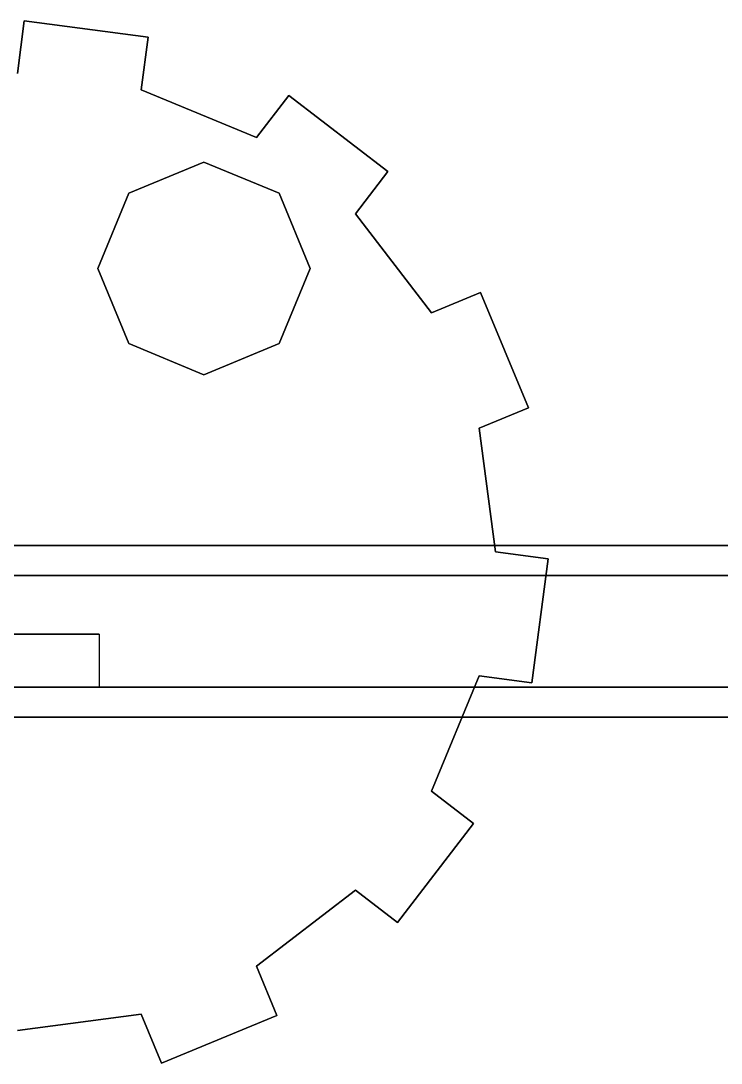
# Model space of a CAD drawing. Header units: metres. Extents: x -3.92 to 3.88, y 1068.45 to 1071.66.
# Drawn here: x 1.393 to 2.217, y 1070.435 to 1071.661 of the extents above; entities that cross this region are included whole.
import ezdxf

# ---------------------------------------------------------------- set-up
doc = ezdxf.new("R2010")
doc.units = ezdxf.units.M

msp = doc.modelspace()

# ---------------------------------------------------------------- linework, layer by layer
at = {"layer": 'Tank'}
for points, invisible_edges in [([(1.3888, 1070.474, 19.7883), (1.3888, 1071.599, 19.7883), (1.3969, 1071.661, 19.7883)], 13), ([(1.3888, 1070.474, 19.7883), (1.3969, 1071.661, 19.7883), (1.5344, 1070.4932, 19.7883)], 3), ([(1.3969, 1071.661, 21.7883), (1.3888, 1071.599, 19.7883), (1.3888, 1071.599, 21.7883)], 1), ([(1.3888, 1071.599, 19.7883), (1.3969, 1071.661, 21.7883), (1.3969, 1071.661, 19.7883)], 1), ([(1.3888, 1071.599, 21.7883), (1.5344, 1070.4932, 21.7883), (1.3969, 1071.661, 21.7883)], 3), ([(1.5425, 1071.6418, 19.7883), (1.5344, 1071.5798, 19.7883), (1.3969, 1071.661, 19.7883)], 2), ([(1.5344, 1070.4932, 19.7883), (1.3969, 1071.661, 19.7883), (1.5344, 1071.5798, 19.7883)], 15), ([(1.3969, 1071.661, 21.7883), (1.5344, 1070.4932, 21.7883), (1.5344, 1071.5798, 21.7883)], 15), ([(1.5425, 1071.6418, 21.7883), (1.3969, 1071.661, 21.7883), (1.5344, 1071.5798, 21.7883)], 2), ([(1.3969, 1071.661, 21.7883), (1.5425, 1071.6418, 19.7883), (1.3969, 1071.661, 19.7883)], 1), ([(1.5425, 1071.6418, 19.7883), (1.3969, 1071.661, 21.7883), (1.5425, 1071.6418, 21.7883)], 1), ([(1.5425, 1071.6418, 19.7883), (1.5344, 1071.5798, 21.7883), (1.5344, 1071.5798, 19.7883)], 1), ([(1.5344, 1071.5798, 21.7883), (1.5425, 1071.6418, 19.7883), (1.5425, 1071.6418, 21.7883)], 1), ([(1.3888, 1071.599, 21.7883), (1.3888, 1070.474, 21.7883), (1.5344, 1070.4932, 21.7883)], 13), ([(1.5344, 1070.4932, 19.7883), (1.5344, 1071.5798, 19.7883), (1.67, 1071.5236, 19.7883)], 13), ([(1.5344, 1071.5798, 21.7883), (1.67, 1071.5236, 19.7883), (1.5344, 1071.5798, 19.7883)], 1), ([(1.67, 1071.5236, 19.7883), (1.5344, 1071.5798, 21.7883), (1.67, 1071.5236, 21.7883)], 1), ([(1.5344, 1071.5798, 21.7883), (1.5344, 1070.4932, 21.7883), (1.67, 1071.5236, 21.7883)], 3), ([(1.7081, 1071.5732, 19.7883), (1.67, 1070.5494, 19.7883), (1.67, 1071.5236, 19.7883)], 3), ([(1.67, 1070.5494, 19.7883), (1.7081, 1071.5732, 19.7883), (1.7865, 1070.6387, 19.7883)], 3), ([(1.7081, 1071.5732, 21.7883), (1.67, 1071.5236, 19.7883), (1.67, 1071.5236, 21.7883)], 1), ([(1.67, 1071.5236, 19.7883), (1.7081, 1071.5732, 21.7883), (1.7081, 1071.5732, 19.7883)], 1), ([(1.67, 1071.5236, 21.7883), (1.7865, 1070.6387, 21.7883), (1.7081, 1071.5732, 21.7883)], 3), ([(1.8246, 1071.4838, 19.7883), (1.7865, 1071.4342, 19.7883), (1.7081, 1071.5732, 19.7883)], 2), ([(1.7865, 1070.6387, 19.7883), (1.7081, 1071.5732, 19.7883), (1.7865, 1071.4342, 19.7883)], 15), ([(1.7081, 1071.5732, 21.7883), (1.8246, 1071.4838, 19.7883), (1.7081, 1071.5732, 19.7883)], 1), ([(1.8246, 1071.4838, 19.7883), (1.7081, 1071.5732, 21.7883), (1.8246, 1071.4838, 21.7883)], 1), ([(1.7081, 1071.5732, 21.7883), (1.7865, 1070.6387, 21.7883), (1.7865, 1071.4342, 21.7883)], 15), ([(1.7081, 1071.5732, 21.7883), (1.7865, 1071.4342, 21.7883), (1.8246, 1071.4838, 21.7883)], 1), ([(1.5344, 1070.4932, 19.7883), (1.67, 1071.5236, 19.7883), (1.5583, 1070.4354, 19.7883)], 3), ([(1.67, 1071.5236, 21.7883), (1.5344, 1070.4932, 21.7883), (1.5583, 1070.4354, 21.7883)], 13), ([(1.5583, 1070.4354, 19.7883), (1.67, 1071.5236, 19.7883), (1.67, 1070.5494, 19.7883)], 15), ([(1.67, 1071.5236, 21.7883), (1.5583, 1070.4354, 21.7883), (1.67, 1070.5494, 21.7883)], 15), ([(1.67, 1071.5236, 21.7883), (1.67, 1070.5494, 21.7883), (1.7865, 1070.6387, 21.7883)], 13), ([(1.8246, 1071.4838, 19.7883), (1.7865, 1071.4342, 21.7883), (1.7865, 1071.4342, 19.7883)], 1), ([(1.7865, 1071.4342, 21.7883), (1.8246, 1071.4838, 19.7883), (1.8246, 1071.4838, 21.7883)], 1), ([(1.7865, 1070.6387, 19.7883), (1.7865, 1071.4342, 19.7883), (1.8759, 1071.3177, 19.7883)], 13), ([(1.7865, 1071.4342, 19.7883), (1.8759, 1071.3177, 21.7883), (1.8759, 1071.3177, 19.7883)], 1), ([(1.8759, 1071.3177, 21.7883), (1.7865, 1071.4342, 19.7883), (1.7865, 1071.4342, 21.7883)], 1), ([(1.8361, 1070.6007, 21.7883), (1.7865, 1071.4342, 21.7883), (1.7865, 1070.6387, 21.7883)], 3), ([(1.7865, 1071.4342, 21.7883), (1.8361, 1070.6007, 21.7883), (1.8759, 1071.3177, 21.7883)], 3), ([(1.9337, 1071.3417, 19.7883), (1.8759, 1070.7552, 19.7883), (1.8759, 1071.3177, 19.7883)], 3), ([(1.8759, 1070.7552, 19.7883), (1.9337, 1071.3417, 19.7883), (1.9321, 1071.1821, 19.7883)], 15), ([(1.8759, 1071.3177, 21.7883), (1.9337, 1071.3417, 19.7883), (1.8759, 1071.3177, 19.7883)], 1), ([(1.9337, 1071.3417, 19.7883), (1.8759, 1071.3177, 21.7883), (1.9337, 1071.3417, 21.7883)], 1), ([(1.8759, 1071.3177, 21.7883), (1.9321, 1071.1821, 21.7883), (1.9337, 1071.3417, 21.7883)], 3), ([(1.9321, 1071.1821, 19.7883), (1.9337, 1071.3417, 19.7883), (1.9899, 1071.206, 19.7883)], 1), ([(1.9337, 1071.3417, 21.7883), (1.9321, 1071.1821, 21.7883), (1.9899, 1071.206, 21.7883)], 1), ([(1.9337, 1071.3417, 19.7883), (1.9899, 1071.206, 21.7883), (1.9899, 1071.206, 19.7883)], 1), ([(1.9899, 1071.206, 21.7883), (1.9337, 1071.3417, 19.7883), (1.9337, 1071.3417, 21.7883)], 1), ([(1.7865, 1070.6387, 19.7883), (1.8759, 1071.3177, 19.7883), (1.8361, 1070.6007, 19.7883)], 3), ([(1.8361, 1070.6007, 19.7883), (1.8759, 1071.3177, 19.7883), (1.8759, 1070.7552, 19.7883)], 15), ([(1.8759, 1071.3177, 21.7883), (1.8361, 1070.6007, 21.7883), (1.8759, 1070.7552, 21.7883)], 15), ([(1.8759, 1071.3177, 21.7883), (1.8759, 1070.7552, 21.7883), (1.9321, 1070.8909, 21.7883)], 13), ([(1.8759, 1071.3177, 21.7883), (1.9321, 1070.8909, 21.7883), (1.9321, 1071.1821, 21.7883)], 15), ([(1.9899, 1071.206, 21.7883), (1.9321, 1071.1821, 19.7883), (1.9899, 1071.206, 19.7883)], 1), ([(1.9321, 1071.1821, 19.7883), (1.9899, 1071.206, 21.7883), (1.9321, 1071.1821, 21.7883)], 1), ([(1.9321, 1071.1821, 19.7883), (1.9321, 1070.8909, 19.7883), (1.8759, 1070.7552, 19.7883)], 13), ([(1.9321, 1070.8909, 19.7883), (1.9321, 1071.1821, 19.7883), (1.9513, 1071.0365, 19.7883)], 13), ([(1.9321, 1070.8909, 21.7883), (1.9513, 1071.0365, 21.7883), (1.9321, 1071.1821, 21.7883)], 13), ([(1.9321, 1071.1821, 19.7883), (1.9513, 1071.0365, 21.7883), (1.9513, 1071.0365, 19.7883)], 1), ([(1.9513, 1071.0365, 21.7883), (1.9321, 1071.1821, 19.7883), (1.9321, 1071.1821, 21.7883)], 1), ([(1.9321, 1070.8909, 19.7883), (1.9513, 1071.0365, 19.7883), (1.9941, 1070.8827, 19.7883)], 3), ([(1.9513, 1071.0365, 21.7883), (1.9321, 1070.8909, 21.7883), (1.9941, 1070.8827, 21.7883)], 13), ([(1.9941, 1070.8827, 19.7883), (1.9513, 1071.0365, 19.7883), (2.0133, 1071.0283, 19.7883)], 1), ([(1.9513, 1071.0365, 21.7883), (2.0133, 1071.0283, 19.7883), (1.9513, 1071.0365, 19.7883)], 1), ([(2.0133, 1071.0283, 19.7883), (1.9513, 1071.0365, 21.7883), (2.0133, 1071.0283, 21.7883)], 1), ([(1.9513, 1071.0365, 21.7883), (1.9941, 1070.8827, 21.7883), (2.0133, 1071.0283, 21.7883)], 1), ([(2.0133, 1071.0283, 19.7883), (1.9941, 1070.8827, 21.7883), (1.9941, 1070.8827, 19.7883)], 1), ([(1.9941, 1070.8827, 21.7883), (2.0133, 1071.0283, 19.7883), (2.0133, 1071.0283, 21.7883)], 1), ([(1.9321, 1070.8909, 19.7883), (1.8759, 1070.7552, 21.7883), (1.8759, 1070.7552, 19.7883)], 1), ([(1.8759, 1070.7552, 21.7883), (1.9321, 1070.8909, 19.7883), (1.9321, 1070.8909, 21.7883)], 1), ([(1.9941, 1070.8827, 21.7883), (1.9321, 1070.8909, 19.7883), (1.9941, 1070.8827, 19.7883)], 1), ([(1.9321, 1070.8909, 19.7883), (1.9941, 1070.8827, 21.7883), (1.9321, 1070.8909, 21.7883)], 1), ([(1.8361, 1070.6007, 19.7883), (1.8759, 1070.7552, 19.7883), (1.9255, 1070.7172, 19.7883)], 1), ([(1.9255, 1070.7172, 21.7883), (1.8759, 1070.7552, 21.7883), (1.8361, 1070.6007, 21.7883)], 2), ([(1.8759, 1070.7552, 21.7883), (1.9255, 1070.7172, 19.7883), (1.8759, 1070.7552, 19.7883)], 1), ([(1.9255, 1070.7172, 19.7883), (1.8759, 1070.7552, 21.7883), (1.9255, 1070.7172, 21.7883)], 1), ([(1.9255, 1070.7172, 19.7883), (1.8361, 1070.6007, 21.7883), (1.8361, 1070.6007, 19.7883)], 1), ([(1.8361, 1070.6007, 21.7883), (1.9255, 1070.7172, 19.7883), (1.9255, 1070.7172, 21.7883)], 1), ([(1.7865, 1070.6387, 21.7883), (1.67, 1070.5494, 19.7883), (1.7865, 1070.6387, 19.7883)], 1), ([(1.67, 1070.5494, 19.7883), (1.7865, 1070.6387, 21.7883), (1.67, 1070.5494, 21.7883)], 1), ([(1.8361, 1070.6007, 21.7883), (1.7865, 1070.6387, 19.7883), (1.8361, 1070.6007, 19.7883)], 1), ([(1.7865, 1070.6387, 19.7883), (1.8361, 1070.6007, 21.7883), (1.7865, 1070.6387, 21.7883)], 1), ([(1.5583, 1070.4354, 19.7883), (1.67, 1070.5494, 19.7883), (1.694, 1070.4916, 19.7883)], 1), ([(1.694, 1070.4916, 21.7883), (1.67, 1070.5494, 21.7883), (1.5583, 1070.4354, 21.7883)], 2), ([(1.67, 1070.5494, 19.7883), (1.694, 1070.4916, 21.7883), (1.694, 1070.4916, 19.7883)], 1), ([(1.694, 1070.4916, 21.7883), (1.67, 1070.5494, 19.7883), (1.67, 1070.5494, 21.7883)], 1), ([(1.5344, 1070.4932, 21.7883), (1.3888, 1070.474, 19.7883), (1.5344, 1070.4932, 19.7883)], 1), ([(1.3888, 1070.474, 19.7883), (1.5344, 1070.4932, 21.7883), (1.3888, 1070.474, 21.7883)], 1), ([(1.5344, 1070.4932, 21.7883), (1.5583, 1070.4354, 19.7883), (1.5583, 1070.4354, 21.7883)], 1), ([(1.5583, 1070.4354, 19.7883), (1.5344, 1070.4932, 21.7883), (1.5344, 1070.4932, 19.7883)], 1), ([(1.694, 1070.4916, 21.7883), (1.5583, 1070.4354, 19.7883), (1.694, 1070.4916, 19.7883)], 1), ([(1.5583, 1070.4354, 19.7883), (1.694, 1070.4916, 21.7883), (1.5583, 1070.4354, 21.7883)], 1)]:
    msp.add_3dface(points, dxfattribs=dict(at, invisible_edges=invisible_edges))
at = {"layer": 'tower_j_cross'}
for points, invisible_edges in [([(-3.9177, 1071.0441, 25.1328), (3.8823, 1070.8775, 25.1328), (-3.9177, 1070.8775, 25.1328)], 1), ([(3.8823, 1070.8775, 25.1328), (-3.9177, 1071.0441, 25.1328), (3.8823, 1071.0441, 25.1328)], 1), ([(3.8823, 1071.0441, 25.4662), (-3.9177, 1070.8775, 25.4662), (3.8823, 1070.8775, 25.4662)], 1), ([(-3.9177, 1070.8775, 25.4662), (3.8823, 1071.0441, 25.4662), (-3.9177, 1071.0441, 25.4662)], 3), ([(-3.9177, 1071.0441, 25.4662), (3.8823, 1071.0441, 25.4662), (-0.0177, 1071.0441, 25.4662)], 1), ([(-3.9177, 1071.0441, 25.1328), (3.8823, 1071.0441, 25.4662), (3.8823, 1071.0441, 25.1328)], 1), ([(3.8823, 1071.0441, 25.4662), (-3.9177, 1071.0441, 25.1328), (-0.0177, 1071.0441, 25.4662)], 3), ([(2.9823, 1071.0089, 27.7838), (-3.0177, 1070.8422, 27.7838), (2.9823, 1070.8422, 27.7838)], 1), ([(-3.0177, 1070.8422, 27.7838), (2.9823, 1071.0089, 27.7838), (-3.0177, 1071.0089, 27.7838)], 3), ([(-3.0177, 1071.0089, 27.7838), (2.9823, 1071.0089, 27.7838), (-0.0177, 1071.0089, 27.7838)], 1), ([(-3.0177, 1071.0089, 27.4505), (2.9823, 1071.0089, 27.7838), (2.9823, 1071.0089, 27.4505)], 1), ([(2.9823, 1071.0089, 27.7838), (-3.0177, 1071.0089, 27.4505), (-0.0177, 1071.0089, 27.7838)], 3), ([(-3.0177, 1071.0089, 27.4505), (2.9823, 1070.8422, 27.4505), (-3.0177, 1070.8422, 27.4505)], 1), ([(2.9823, 1070.8422, 27.4505), (-3.0177, 1071.0089, 27.4505), (2.9823, 1071.0089, 27.4505)], 1), ([(-3.9177, 1070.8775, 25.4662), (3.8823, 1070.8775, 25.1328), (3.8823, 1070.8775, 25.4662)], 1), ([(3.8823, 1070.8775, 25.1328), (-3.9177, 1070.8775, 25.4662), (-3.9177, 1070.8775, 25.1328)], 1), ([(-3.0177, 1070.8422, 27.7838), (2.9823, 1070.8422, 27.4505), (2.9823, 1070.8422, 27.7838)], 1), ([(2.9823, 1070.8422, 27.4505), (-3.0177, 1070.8422, 27.7838), (-3.0177, 1070.8422, 27.4505)], 1)]:
    msp.add_3dface(points, dxfattribs=dict(at, invisible_edges=invisible_edges))
at = {"layer": 'tower_j_diag', "invisible_edges": 1}
for points in [[(0.0707, 1070.94, 23.7186), (1.3082, 1070.94, 25.1328), (1.4849, 1070.94, 25.1328)], [(0.0707, 1070.94, 23.7186), (1.4849, 1070.8775, 25.1328), (0.0707, 1070.8775, 23.7186)], [(1.4849, 1070.8775, 25.1328), (0.0707, 1070.94, 23.7186), (1.4849, 1070.94, 25.1328)], [(0.0707, 1070.94, 26.0363), (1.3082, 1070.94, 27.4505), (1.4849, 1070.94, 27.4505)], [(0.0707, 1070.94, 26.0363), (1.4849, 1070.8775, 27.4505), (0.0707, 1070.8775, 26.0363)], [(1.4849, 1070.8775, 27.4505), (0.0707, 1070.94, 26.0363), (1.4849, 1070.94, 27.4505)], [(1.3082, 1070.8775, 25.1328), (0.0707, 1070.8775, 23.7186), (1.4849, 1070.8775, 25.1328)], [(1.3082, 1070.8775, 27.4505), (0.0707, 1070.8775, 26.0363), (1.4849, 1070.8775, 27.4505)]]:
    msp.add_3dface(points, dxfattribs=at)
at = {"layer": 'tower_j_insulator'}
for points, invisible_edges in [([(1.5199, 1071.4583, 22.2258), (1.6083, 1071.2449, 22.2258), (1.6083, 1071.4949, 22.2258)], 3), ([(1.5199, 1071.2816, 22.1633), (1.5199, 1071.4583, 22.1633), (1.6083, 1071.4949, 22.1633)], 13), ([(1.5199, 1071.2816, 22.1633), (1.6083, 1071.4949, 22.1633), (1.6083, 1071.2449, 22.1633)], 3), ([(1.5199, 1071.4583, 22.2258), (1.6083, 1071.4949, 22.1633), (1.5199, 1071.4583, 22.1633)], 1), ([(1.6083, 1071.4949, 22.1633), (1.5199, 1071.4583, 22.2258), (1.6083, 1071.4949, 22.2258)], 1), ([(1.5199, 1071.2816, 22.4445), (1.5199, 1071.4583, 22.4445), (1.6083, 1071.4949, 22.4445)], 13), ([(1.5199, 1071.2816, 22.4445), (1.6083, 1071.4949, 22.4445), (1.6083, 1071.2449, 22.4445)], 3), ([(1.5199, 1071.2816, 21.7883), (1.5199, 1071.4583, 21.7883), (1.6083, 1071.4949, 21.7883)], 13), ([(1.5199, 1071.2816, 21.7883), (1.6083, 1071.4949, 21.7883), (1.6083, 1071.2449, 21.7883)], 3), ([(1.5199, 1071.4583, 21.9445), (1.6083, 1071.4949, 21.882), (1.5199, 1071.4583, 21.882)], 1), ([(1.6083, 1071.4949, 21.882), (1.5199, 1071.4583, 21.9445), (1.6083, 1071.4949, 21.9445)], 1), ([(1.5199, 1071.4583, 21.8508), (1.6083, 1071.2449, 21.8508), (1.6083, 1071.4949, 21.8508)], 3), ([(1.5199, 1071.2816, 21.882), (1.5199, 1071.4583, 21.882), (1.6083, 1071.4949, 21.882)], 13), ([(1.5199, 1071.2816, 21.882), (1.6083, 1071.4949, 21.882), (1.6083, 1071.2449, 21.882)], 3), ([(1.5199, 1071.4583, 21.9445), (1.6083, 1071.2449, 21.9445), (1.6083, 1071.4949, 21.9445)], 3), ([(1.5199, 1071.4583, 22.507), (1.6083, 1071.4949, 22.4445), (1.5199, 1071.4583, 22.4445)], 1), ([(1.6083, 1071.4949, 22.4445), (1.5199, 1071.4583, 22.507), (1.6083, 1071.4949, 22.507)], 1), ([(1.5199, 1071.4583, 21.8508), (1.6083, 1071.4949, 21.7883), (1.5199, 1071.4583, 21.7883)], 1), ([(1.6083, 1071.4949, 21.7883), (1.5199, 1071.4583, 21.8508), (1.6083, 1071.4949, 21.8508)], 1), ([(1.5199, 1071.4583, 22.3195), (1.6083, 1071.2449, 22.3195), (1.6083, 1071.4949, 22.3195)], 3), ([(1.5199, 1071.4583, 22.507), (1.6083, 1071.2449, 22.507), (1.6083, 1071.4949, 22.507)], 3), ([(1.5199, 1071.2816, 22.3508), (1.5199, 1071.4583, 22.3508), (1.6083, 1071.4949, 22.3508)], 13), ([(1.5199, 1071.2816, 22.3508), (1.6083, 1071.4949, 22.3508), (1.6083, 1071.2449, 22.3508)], 3), ([(1.5199, 1071.4583, 22.4133), (1.6083, 1071.4949, 22.3508), (1.5199, 1071.4583, 22.3508)], 1), ([(1.6083, 1071.4949, 22.3508), (1.5199, 1071.4583, 22.4133), (1.6083, 1071.4949, 22.4133)], 1), ([(1.5199, 1071.4583, 22.4133), (1.6083, 1071.2449, 22.4133), (1.6083, 1071.4949, 22.4133)], 3), ([(1.5199, 1071.2816, 22.257), (1.5199, 1071.4583, 22.257), (1.6083, 1071.4949, 22.257)], 13), ([(1.5199, 1071.2816, 22.257), (1.6083, 1071.4949, 22.257), (1.6083, 1071.2449, 22.257)], 3), ([(1.5199, 1071.4583, 22.3195), (1.6083, 1071.4949, 22.257), (1.5199, 1071.4583, 22.257)], 1), ([(1.6083, 1071.4949, 22.257), (1.5199, 1071.4583, 22.3195), (1.6083, 1071.4949, 22.3195)], 1), ([(1.5199, 1071.4583, 22.132), (1.6083, 1071.2449, 22.132), (1.6083, 1071.4949, 22.132)], 3), ([(1.5199, 1071.4583, 22.132), (1.6083, 1071.4949, 22.0695), (1.5199, 1071.4583, 22.0695)], 1), ([(1.6083, 1071.4949, 22.0695), (1.5199, 1071.4583, 22.132), (1.6083, 1071.4949, 22.132)], 1), ([(1.5199, 1071.2816, 22.0695), (1.5199, 1071.4583, 22.0695), (1.6083, 1071.4949, 22.0695)], 13), ([(1.5199, 1071.2816, 22.0695), (1.6083, 1071.4949, 22.0695), (1.6083, 1071.2449, 22.0695)], 3), ([(1.5199, 1071.4583, 22.0383), (1.6083, 1071.4949, 21.9758), (1.5199, 1071.4583, 21.9758)], 1), ([(1.6083, 1071.4949, 21.9758), (1.5199, 1071.4583, 22.0383), (1.6083, 1071.4949, 22.0383)], 1), ([(1.5199, 1071.2816, 21.9758), (1.5199, 1071.4583, 21.9758), (1.6083, 1071.4949, 21.9758)], 13), ([(1.5199, 1071.2816, 21.9758), (1.6083, 1071.4949, 21.9758), (1.6083, 1071.2449, 21.9758)], 3), ([(1.5199, 1071.4583, 22.0383), (1.6083, 1071.2449, 22.0383), (1.6083, 1071.4949, 22.0383)], 3), ([(1.6083, 1071.4949, 22.2258), (1.6083, 1071.2449, 22.2258), (1.6967, 1071.2816, 22.2258)], 13), ([(1.6083, 1071.4949, 22.2258), (1.6967, 1071.2816, 22.2258), (1.6967, 1071.4583, 22.2258)], 3), ([(1.6083, 1071.2449, 22.1633), (1.6083, 1071.4949, 22.1633), (1.6967, 1071.4583, 22.1633)], 13), ([(1.6083, 1071.4949, 22.2258), (1.6967, 1071.4583, 22.1633), (1.6083, 1071.4949, 22.1633)], 1), ([(1.6967, 1071.4583, 22.1633), (1.6083, 1071.4949, 22.2258), (1.6967, 1071.4583, 22.2258)], 1), ([(1.6083, 1071.2449, 22.4445), (1.6083, 1071.4949, 22.4445), (1.6967, 1071.4583, 22.4445)], 13), ([(1.6083, 1071.2449, 21.7883), (1.6083, 1071.4949, 21.7883), (1.6967, 1071.4583, 21.7883)], 13), ([(1.6083, 1071.4949, 21.8508), (1.6083, 1071.2449, 21.8508), (1.6967, 1071.2816, 21.8508)], 13), ([(1.6083, 1071.4949, 21.8508), (1.6967, 1071.2816, 21.8508), (1.6967, 1071.4583, 21.8508)], 3), ([(1.6083, 1071.2449, 21.882), (1.6083, 1071.4949, 21.882), (1.6967, 1071.4583, 21.882)], 13), ([(1.6083, 1071.4949, 21.9445), (1.6083, 1071.2449, 21.9445), (1.6967, 1071.2816, 21.9445)], 13), ([(1.6083, 1071.4949, 21.9445), (1.6967, 1071.2816, 21.9445), (1.6967, 1071.4583, 21.9445)], 3), ([(1.6083, 1071.4949, 22.507), (1.6967, 1071.4583, 22.4445), (1.6083, 1071.4949, 22.4445)], 1), ([(1.6967, 1071.4583, 22.4445), (1.6083, 1071.4949, 22.507), (1.6967, 1071.4583, 22.507)], 1), ([(1.6083, 1071.4949, 21.8508), (1.6967, 1071.4583, 21.7883), (1.6083, 1071.4949, 21.7883)], 1), ([(1.6967, 1071.4583, 21.7883), (1.6083, 1071.4949, 21.8508), (1.6967, 1071.4583, 21.8508)], 1), ([(1.6083, 1071.4949, 21.9445), (1.6967, 1071.4583, 21.882), (1.6083, 1071.4949, 21.882)], 1), ([(1.6967, 1071.4583, 21.882), (1.6083, 1071.4949, 21.9445), (1.6967, 1071.4583, 21.9445)], 1), ([(1.6083, 1071.4949, 22.3195), (1.6083, 1071.2449, 22.3195), (1.6967, 1071.2816, 22.3195)], 13), ([(1.6083, 1071.4949, 22.3195), (1.6967, 1071.2816, 22.3195), (1.6967, 1071.4583, 22.3195)], 3), ([(1.6083, 1071.4949, 22.507), (1.6083, 1071.2449, 22.507), (1.6967, 1071.2816, 22.507)], 13), ([(1.6083, 1071.4949, 22.507), (1.6967, 1071.2816, 22.507), (1.6967, 1071.4583, 22.507)], 3), ([(1.6083, 1071.2449, 22.3508), (1.6083, 1071.4949, 22.3508), (1.6967, 1071.4583, 22.3508)], 13), ([(1.6083, 1071.4949, 22.4133), (1.6083, 1071.2449, 22.4133), (1.6967, 1071.2816, 22.4133)], 13), ([(1.6083, 1071.4949, 22.4133), (1.6967, 1071.2816, 22.4133), (1.6967, 1071.4583, 22.4133)], 3), ([(1.6083, 1071.2449, 22.257), (1.6083, 1071.4949, 22.257), (1.6967, 1071.4583, 22.257)], 13), ([(1.6083, 1071.4949, 22.4133), (1.6967, 1071.4583, 22.3508), (1.6083, 1071.4949, 22.3508)], 1), ([(1.6967, 1071.4583, 22.3508), (1.6083, 1071.4949, 22.4133), (1.6967, 1071.4583, 22.4133)], 1), ([(1.6083, 1071.4949, 22.3195), (1.6967, 1071.4583, 22.257), (1.6083, 1071.4949, 22.257)], 1), ([(1.6967, 1071.4583, 22.257), (1.6083, 1071.4949, 22.3195), (1.6967, 1071.4583, 22.3195)], 1), ([(1.6083, 1071.4949, 22.132), (1.6083, 1071.2449, 22.132), (1.6967, 1071.2816, 22.132)], 13), ([(1.6083, 1071.4949, 22.132), (1.6967, 1071.2816, 22.132), (1.6967, 1071.4583, 22.132)], 3), ([(1.6083, 1071.4949, 22.132), (1.6967, 1071.4583, 22.0695), (1.6083, 1071.4949, 22.0695)], 1), ([(1.6967, 1071.4583, 22.0695), (1.6083, 1071.4949, 22.132), (1.6967, 1071.4583, 22.132)], 1), ([(1.6083, 1071.2449, 22.0695), (1.6083, 1071.4949, 22.0695), (1.6967, 1071.4583, 22.0695)], 13), ([(1.6083, 1071.2449, 21.9758), (1.6083, 1071.4949, 21.9758), (1.6967, 1071.4583, 21.9758)], 13), ([(1.6083, 1071.4949, 22.0383), (1.6967, 1071.4583, 21.9758), (1.6083, 1071.4949, 21.9758)], 1), ([(1.6967, 1071.4583, 21.9758), (1.6083, 1071.4949, 22.0383), (1.6967, 1071.4583, 22.0383)], 1), ([(1.6083, 1071.4949, 22.0383), (1.6083, 1071.2449, 22.0383), (1.6967, 1071.2816, 22.0383)], 13), ([(1.6083, 1071.4949, 22.0383), (1.6967, 1071.2816, 22.0383), (1.6967, 1071.4583, 22.0383)], 3), ([(1.5199, 1071.2816, 22.2258), (1.5199, 1071.4583, 22.2258), (1.4833, 1071.3699, 22.2258)], 1), ([(1.5199, 1071.4583, 22.1633), (1.5199, 1071.2816, 22.1633), (1.4833, 1071.3699, 22.1633)], 1), ([(1.5199, 1071.4583, 22.4445), (1.5199, 1071.2816, 22.4445), (1.4833, 1071.3699, 22.4445)], 1), ([(1.5199, 1071.4583, 21.8508), (1.4833, 1071.3699, 21.7883), (1.4833, 1071.3699, 21.8508)], 1), ([(1.4833, 1071.3699, 21.7883), (1.5199, 1071.4583, 21.8508), (1.5199, 1071.4583, 21.7883)], 1), ([(1.5199, 1071.4583, 22.4133), (1.4833, 1071.3699, 22.3508), (1.4833, 1071.3699, 22.4133)], 1), ([(1.4833, 1071.3699, 22.3508), (1.5199, 1071.4583, 22.4133), (1.5199, 1071.4583, 22.3508)], 1), ([(1.5199, 1071.4583, 22.2258), (1.4833, 1071.3699, 22.1633), (1.4833, 1071.3699, 22.2258)], 1), ([(1.4833, 1071.3699, 22.1633), (1.5199, 1071.4583, 22.2258), (1.5199, 1071.4583, 22.1633)], 1), ([(1.5199, 1071.4583, 21.7883), (1.5199, 1071.2816, 21.7883), (1.4833, 1071.3699, 21.7883)], 1), ([(1.5199, 1071.2816, 21.8508), (1.5199, 1071.4583, 21.8508), (1.4833, 1071.3699, 21.8508)], 1), ([(1.5199, 1071.4583, 21.882), (1.5199, 1071.2816, 21.882), (1.4833, 1071.3699, 21.882)], 1), ([(1.5199, 1071.2816, 21.9445), (1.5199, 1071.4583, 21.9445), (1.4833, 1071.3699, 21.9445)], 1), ([(1.5199, 1071.4583, 22.507), (1.4833, 1071.3699, 22.4445), (1.4833, 1071.3699, 22.507)], 1), ([(1.4833, 1071.3699, 22.4445), (1.5199, 1071.4583, 22.507), (1.5199, 1071.4583, 22.4445)], 1), ([(1.5199, 1071.4583, 21.9445), (1.4833, 1071.3699, 21.882), (1.4833, 1071.3699, 21.9445)], 1), ([(1.4833, 1071.3699, 21.882), (1.5199, 1071.4583, 21.9445), (1.5199, 1071.4583, 21.882)], 1), ([(1.5199, 1071.2816, 22.3195), (1.5199, 1071.4583, 22.3195), (1.4833, 1071.3699, 22.3195)], 1), ([(1.5199, 1071.2816, 22.507), (1.5199, 1071.4583, 22.507), (1.4833, 1071.3699, 22.507)], 1), ([(1.5199, 1071.4583, 22.3508), (1.5199, 1071.2816, 22.3508), (1.4833, 1071.3699, 22.3508)], 1), ([(1.5199, 1071.2816, 22.4133), (1.5199, 1071.4583, 22.4133), (1.4833, 1071.3699, 22.4133)], 1), ([(1.5199, 1071.4583, 22.257), (1.5199, 1071.2816, 22.257), (1.4833, 1071.3699, 22.257)], 1), ([(1.5199, 1071.4583, 22.3195), (1.4833, 1071.3699, 22.257), (1.4833, 1071.3699, 22.3195)], 1), ([(1.4833, 1071.3699, 22.257), (1.5199, 1071.4583, 22.3195), (1.5199, 1071.4583, 22.257)], 1), ([(1.5199, 1071.2816, 22.132), (1.5199, 1071.4583, 22.132), (1.4833, 1071.3699, 22.132)], 1), ([(1.5199, 1071.4583, 22.132), (1.4833, 1071.3699, 22.0695), (1.4833, 1071.3699, 22.132)], 1), ([(1.4833, 1071.3699, 22.0695), (1.5199, 1071.4583, 22.132), (1.5199, 1071.4583, 22.0695)], 1), ([(1.5199, 1071.4583, 22.0695), (1.5199, 1071.2816, 22.0695), (1.4833, 1071.3699, 22.0695)], 1), ([(1.5199, 1071.4583, 22.0383), (1.4833, 1071.3699, 21.9758), (1.4833, 1071.3699, 22.0383)], 1), ([(1.4833, 1071.3699, 21.9758), (1.5199, 1071.4583, 22.0383), (1.5199, 1071.4583, 21.9758)], 1), ([(1.5199, 1071.4583, 21.9758), (1.5199, 1071.2816, 21.9758), (1.4833, 1071.3699, 21.9758)], 1), ([(1.5199, 1071.2816, 22.0383), (1.5199, 1071.4583, 22.0383), (1.4833, 1071.3699, 22.0383)], 1), ([(1.5199, 1071.4583, 22.2258), (1.5199, 1071.2816, 22.2258), (1.6083, 1071.2449, 22.2258)], 13), ([(1.5199, 1071.4583, 21.8508), (1.5199, 1071.2816, 21.8508), (1.6083, 1071.2449, 21.8508)], 13), ([(1.5199, 1071.4583, 21.9445), (1.5199, 1071.2816, 21.9445), (1.6083, 1071.2449, 21.9445)], 13), ([(1.5199, 1071.4583, 22.3195), (1.5199, 1071.2816, 22.3195), (1.6083, 1071.2449, 22.3195)], 13), ([(1.5199, 1071.4583, 22.507), (1.5199, 1071.2816, 22.507), (1.6083, 1071.2449, 22.507)], 13), ([(1.5199, 1071.4583, 22.4133), (1.5199, 1071.2816, 22.4133), (1.6083, 1071.2449, 22.4133)], 13), ([(1.5199, 1071.4583, 22.132), (1.5199, 1071.2816, 22.132), (1.6083, 1071.2449, 22.132)], 13), ([(1.5199, 1071.4583, 22.0383), (1.5199, 1071.2816, 22.0383), (1.6083, 1071.2449, 22.0383)], 13), ([(1.6083, 1071.2449, 22.1633), (1.6967, 1071.4583, 22.1633), (1.6967, 1071.2816, 22.1633)], 3), ([(1.6083, 1071.2449, 22.4445), (1.6967, 1071.4583, 22.4445), (1.6967, 1071.2816, 22.4445)], 3), ([(1.6083, 1071.2449, 21.7883), (1.6967, 1071.4583, 21.7883), (1.6967, 1071.2816, 21.7883)], 3), ([(1.6083, 1071.2449, 21.882), (1.6967, 1071.4583, 21.882), (1.6967, 1071.2816, 21.882)], 3), ([(1.6083, 1071.2449, 22.3508), (1.6967, 1071.4583, 22.3508), (1.6967, 1071.2816, 22.3508)], 3), ([(1.6083, 1071.2449, 22.257), (1.6967, 1071.4583, 22.257), (1.6967, 1071.2816, 22.257)], 3), ([(1.6083, 1071.2449, 22.0695), (1.6967, 1071.4583, 22.0695), (1.6967, 1071.2816, 22.0695)], 3), ([(1.6083, 1071.2449, 21.9758), (1.6967, 1071.4583, 21.9758), (1.6967, 1071.2816, 21.9758)], 3), ([(1.6967, 1071.4583, 22.2258), (1.6967, 1071.2816, 22.2258), (1.7333, 1071.3699, 22.2258)], 1), ([(1.6967, 1071.2816, 22.1633), (1.6967, 1071.4583, 22.1633), (1.7333, 1071.3699, 22.1633)], 1), ([(1.6967, 1071.2816, 22.4445), (1.6967, 1071.4583, 22.4445), (1.7333, 1071.3699, 22.4445)], 1), ([(1.6967, 1071.2816, 21.7883), (1.6967, 1071.4583, 21.7883), (1.7333, 1071.3699, 21.7883)], 1), ([(1.6967, 1071.4583, 21.7883), (1.7333, 1071.3699, 21.8508), (1.7333, 1071.3699, 21.7883)], 1), ([(1.7333, 1071.3699, 21.8508), (1.6967, 1071.4583, 21.7883), (1.6967, 1071.4583, 21.8508)], 1), ([(1.6967, 1071.4583, 21.8508), (1.6967, 1071.2816, 21.8508), (1.7333, 1071.3699, 21.8508)], 1), ([(1.6967, 1071.2816, 21.882), (1.6967, 1071.4583, 21.882), (1.7333, 1071.3699, 21.882)], 1), ([(1.6967, 1071.4583, 22.4445), (1.7333, 1071.3699, 22.507), (1.7333, 1071.3699, 22.4445)], 1), ([(1.7333, 1071.3699, 22.507), (1.6967, 1071.4583, 22.4445), (1.6967, 1071.4583, 22.507)], 1), ([(1.6967, 1071.4583, 21.9445), (1.6967, 1071.2816, 21.9445), (1.7333, 1071.3699, 21.9445)], 1), ([(1.6967, 1071.4583, 21.882), (1.7333, 1071.3699, 21.9445), (1.7333, 1071.3699, 21.882)], 1), ([(1.7333, 1071.3699, 21.9445), (1.6967, 1071.4583, 21.882), (1.6967, 1071.4583, 21.9445)], 1), ([(1.6967, 1071.4583, 22.3195), (1.6967, 1071.2816, 22.3195), (1.7333, 1071.3699, 22.3195)], 1), ([(1.6967, 1071.4583, 22.507), (1.6967, 1071.2816, 22.507), (1.7333, 1071.3699, 22.507)], 1), ([(1.6967, 1071.2816, 22.3508), (1.6967, 1071.4583, 22.3508), (1.7333, 1071.3699, 22.3508)], 1), ([(1.6967, 1071.4583, 22.4133), (1.6967, 1071.2816, 22.4133), (1.7333, 1071.3699, 22.4133)], 1), ([(1.6967, 1071.2816, 22.257), (1.6967, 1071.4583, 22.257), (1.7333, 1071.3699, 22.257)], 1), ([(1.6967, 1071.4583, 22.1633), (1.7333, 1071.3699, 22.2258), (1.7333, 1071.3699, 22.1633)], 1), ([(1.7333, 1071.3699, 22.2258), (1.6967, 1071.4583, 22.1633), (1.6967, 1071.4583, 22.2258)], 1), ([(1.6967, 1071.4583, 22.3508), (1.7333, 1071.3699, 22.4133), (1.7333, 1071.3699, 22.3508)], 1), ([(1.7333, 1071.3699, 22.4133), (1.6967, 1071.4583, 22.3508), (1.6967, 1071.4583, 22.4133)], 1), ([(1.6967, 1071.4583, 22.257), (1.7333, 1071.3699, 22.3195), (1.7333, 1071.3699, 22.257)], 1), ([(1.7333, 1071.3699, 22.3195), (1.6967, 1071.4583, 22.257), (1.6967, 1071.4583, 22.3195)], 1), ([(1.6967, 1071.4583, 22.132), (1.6967, 1071.2816, 22.132), (1.7333, 1071.3699, 22.132)], 1), ([(1.6967, 1071.4583, 22.0695), (1.7333, 1071.3699, 22.132), (1.7333, 1071.3699, 22.0695)], 1), ([(1.7333, 1071.3699, 22.132), (1.6967, 1071.4583, 22.0695), (1.6967, 1071.4583, 22.132)], 1), ([(1.6967, 1071.2816, 22.0695), (1.6967, 1071.4583, 22.0695), (1.7333, 1071.3699, 22.0695)], 1), ([(1.6967, 1071.2816, 21.9758), (1.6967, 1071.4583, 21.9758), (1.7333, 1071.3699, 21.9758)], 1), ([(1.6967, 1071.4583, 21.9758), (1.7333, 1071.3699, 22.0383), (1.7333, 1071.3699, 21.9758)], 1), ([(1.7333, 1071.3699, 22.0383), (1.6967, 1071.4583, 21.9758), (1.6967, 1071.4583, 22.0383)], 1), ([(1.6967, 1071.4583, 22.0383), (1.6967, 1071.2816, 22.0383), (1.7333, 1071.3699, 22.0383)], 1), ([(1.4833, 1071.3699, 22.3195), (1.5199, 1071.2816, 22.257), (1.5199, 1071.2816, 22.3195)], 1), ([(1.5199, 1071.2816, 22.257), (1.4833, 1071.3699, 22.3195), (1.4833, 1071.3699, 22.257)], 1), ([(1.4833, 1071.3699, 22.507), (1.5199, 1071.2816, 22.4445), (1.5199, 1071.2816, 22.507)], 1), ([(1.5199, 1071.2816, 22.4445), (1.4833, 1071.3699, 22.507), (1.4833, 1071.3699, 22.4445)], 1), ([(1.4833, 1071.3699, 21.9445), (1.5199, 1071.2816, 21.882), (1.5199, 1071.2816, 21.9445)], 1), ([(1.5199, 1071.2816, 21.882), (1.4833, 1071.3699, 21.9445), (1.4833, 1071.3699, 21.882)], 1), ([(1.4833, 1071.3699, 21.8508), (1.5199, 1071.2816, 21.7883), (1.5199, 1071.2816, 21.8508)], 1), ([(1.5199, 1071.2816, 21.7883), (1.4833, 1071.3699, 21.8508), (1.4833, 1071.3699, 21.7883)], 1), ([(1.4833, 1071.3699, 22.4133), (1.5199, 1071.2816, 22.3508), (1.5199, 1071.2816, 22.4133)], 1), ([(1.5199, 1071.2816, 22.3508), (1.4833, 1071.3699, 22.4133), (1.4833, 1071.3699, 22.3508)], 1), ([(1.4833, 1071.3699, 22.2258), (1.5199, 1071.2816, 22.1633), (1.5199, 1071.2816, 22.2258)], 1), ([(1.5199, 1071.2816, 22.1633), (1.4833, 1071.3699, 22.2258), (1.4833, 1071.3699, 22.1633)], 1), ([(1.4833, 1071.3699, 22.132), (1.5199, 1071.2816, 22.0695), (1.5199, 1071.2816, 22.132)], 1), ([(1.5199, 1071.2816, 22.0695), (1.4833, 1071.3699, 22.132), (1.4833, 1071.3699, 22.0695)], 1), ([(1.4833, 1071.3699, 22.0383), (1.5199, 1071.2816, 21.9758), (1.5199, 1071.2816, 22.0383)], 1), ([(1.5199, 1071.2816, 21.9758), (1.4833, 1071.3699, 22.0383), (1.4833, 1071.3699, 21.9758)], 1), ([(1.7333, 1071.3699, 21.7883), (1.6967, 1071.2816, 21.8508), (1.6967, 1071.2816, 21.7883)], 1), ([(1.6967, 1071.2816, 21.8508), (1.7333, 1071.3699, 21.7883), (1.7333, 1071.3699, 21.8508)], 1), ([(1.7333, 1071.3699, 22.4445), (1.6967, 1071.2816, 22.507), (1.6967, 1071.2816, 22.4445)], 1), ([(1.6967, 1071.2816, 22.507), (1.7333, 1071.3699, 22.4445), (1.7333, 1071.3699, 22.507)], 1), ([(1.7333, 1071.3699, 21.882), (1.6967, 1071.2816, 21.9445), (1.6967, 1071.2816, 21.882)], 1), ([(1.6967, 1071.2816, 21.9445), (1.7333, 1071.3699, 21.882), (1.7333, 1071.3699, 21.9445)], 1), ([(1.7333, 1071.3699, 22.3508), (1.6967, 1071.2816, 22.4133), (1.6967, 1071.2816, 22.3508)], 1), ([(1.6967, 1071.2816, 22.4133), (1.7333, 1071.3699, 22.3508), (1.7333, 1071.3699, 22.4133)], 1), ([(1.7333, 1071.3699, 22.1633), (1.6967, 1071.2816, 22.2258), (1.6967, 1071.2816, 22.1633)], 1), ([(1.6967, 1071.2816, 22.2258), (1.7333, 1071.3699, 22.1633), (1.7333, 1071.3699, 22.2258)], 1), ([(1.7333, 1071.3699, 22.257), (1.6967, 1071.2816, 22.3195), (1.6967, 1071.2816, 22.257)], 1), ([(1.6967, 1071.2816, 22.3195), (1.7333, 1071.3699, 22.257), (1.7333, 1071.3699, 22.3195)], 1), ([(1.7333, 1071.3699, 22.0695), (1.6967, 1071.2816, 22.132), (1.6967, 1071.2816, 22.0695)], 1), ([(1.6967, 1071.2816, 22.132), (1.7333, 1071.3699, 22.0695), (1.7333, 1071.3699, 22.132)], 1), ([(1.7333, 1071.3699, 21.9758), (1.6967, 1071.2816, 22.0383), (1.6967, 1071.2816, 21.9758)], 1), ([(1.6967, 1071.2816, 22.0383), (1.7333, 1071.3699, 21.9758), (1.7333, 1071.3699, 22.0383)], 1), ([(1.6083, 1071.2449, 21.8508), (1.5199, 1071.2816, 21.7883), (1.6083, 1071.2449, 21.7883)], 1), ([(1.5199, 1071.2816, 21.7883), (1.6083, 1071.2449, 21.8508), (1.5199, 1071.2816, 21.8508)], 1), ([(1.6083, 1071.2449, 21.9445), (1.5199, 1071.2816, 21.882), (1.6083, 1071.2449, 21.882)], 1), ([(1.5199, 1071.2816, 21.882), (1.6083, 1071.2449, 21.9445), (1.5199, 1071.2816, 21.9445)], 1), ([(1.6083, 1071.2449, 22.507), (1.5199, 1071.2816, 22.4445), (1.6083, 1071.2449, 22.4445)], 1), ([(1.5199, 1071.2816, 22.4445), (1.6083, 1071.2449, 22.507), (1.5199, 1071.2816, 22.507)], 1), ([(1.6083, 1071.2449, 22.2258), (1.5199, 1071.2816, 22.1633), (1.6083, 1071.2449, 22.1633)], 1), ([(1.5199, 1071.2816, 22.1633), (1.6083, 1071.2449, 22.2258), (1.5199, 1071.2816, 22.2258)], 1), ([(1.6083, 1071.2449, 22.4133), (1.5199, 1071.2816, 22.3508), (1.6083, 1071.2449, 22.3508)], 1), ([(1.5199, 1071.2816, 22.3508), (1.6083, 1071.2449, 22.4133), (1.5199, 1071.2816, 22.4133)], 1), ([(1.6083, 1071.2449, 22.3195), (1.5199, 1071.2816, 22.257), (1.6083, 1071.2449, 22.257)], 1), ([(1.5199, 1071.2816, 22.257), (1.6083, 1071.2449, 22.3195), (1.5199, 1071.2816, 22.3195)], 1), ([(1.6083, 1071.2449, 22.132), (1.5199, 1071.2816, 22.0695), (1.6083, 1071.2449, 22.0695)], 1), ([(1.5199, 1071.2816, 22.0695), (1.6083, 1071.2449, 22.132), (1.5199, 1071.2816, 22.132)], 1), ([(1.6083, 1071.2449, 22.0383), (1.5199, 1071.2816, 21.9758), (1.6083, 1071.2449, 21.9758)], 1), ([(1.5199, 1071.2816, 21.9758), (1.6083, 1071.2449, 22.0383), (1.5199, 1071.2816, 22.0383)], 1), ([(1.6967, 1071.2816, 22.2258), (1.6083, 1071.2449, 22.1633), (1.6967, 1071.2816, 22.1633)], 1), ([(1.6083, 1071.2449, 22.1633), (1.6967, 1071.2816, 22.2258), (1.6083, 1071.2449, 22.2258)], 1), ([(1.6967, 1071.2816, 21.8508), (1.6083, 1071.2449, 21.7883), (1.6967, 1071.2816, 21.7883)], 1), ([(1.6083, 1071.2449, 21.7883), (1.6967, 1071.2816, 21.8508), (1.6083, 1071.2449, 21.8508)], 1), ([(1.6967, 1071.2816, 22.507), (1.6083, 1071.2449, 22.4445), (1.6967, 1071.2816, 22.4445)], 1), ([(1.6083, 1071.2449, 22.4445), (1.6967, 1071.2816, 22.507), (1.6083, 1071.2449, 22.507)], 1), ([(1.6967, 1071.2816, 21.9445), (1.6083, 1071.2449, 21.882), (1.6967, 1071.2816, 21.882)], 1), ([(1.6083, 1071.2449, 21.882), (1.6967, 1071.2816, 21.9445), (1.6083, 1071.2449, 21.9445)], 1), ([(1.6967, 1071.2816, 22.4133), (1.6083, 1071.2449, 22.3508), (1.6967, 1071.2816, 22.3508)], 1), ([(1.6083, 1071.2449, 22.3508), (1.6967, 1071.2816, 22.4133), (1.6083, 1071.2449, 22.4133)], 1), ([(1.6967, 1071.2816, 22.3195), (1.6083, 1071.2449, 22.257), (1.6967, 1071.2816, 22.257)], 1), ([(1.6083, 1071.2449, 22.257), (1.6967, 1071.2816, 22.3195), (1.6083, 1071.2449, 22.3195)], 1), ([(1.6967, 1071.2816, 22.132), (1.6083, 1071.2449, 22.0695), (1.6967, 1071.2816, 22.0695)], 1), ([(1.6083, 1071.2449, 22.0695), (1.6967, 1071.2816, 22.132), (1.6083, 1071.2449, 22.132)], 1), ([(1.6967, 1071.2816, 22.0383), (1.6083, 1071.2449, 21.9758), (1.6967, 1071.2816, 21.9758)], 1), ([(1.6083, 1071.2449, 21.9758), (1.6967, 1071.2816, 22.0383), (1.6083, 1071.2449, 22.0383)], 1)]:
    msp.add_3dface(points, dxfattribs=dict(at, invisible_edges=invisible_edges))

doc.saveas('drawing.dxf')
